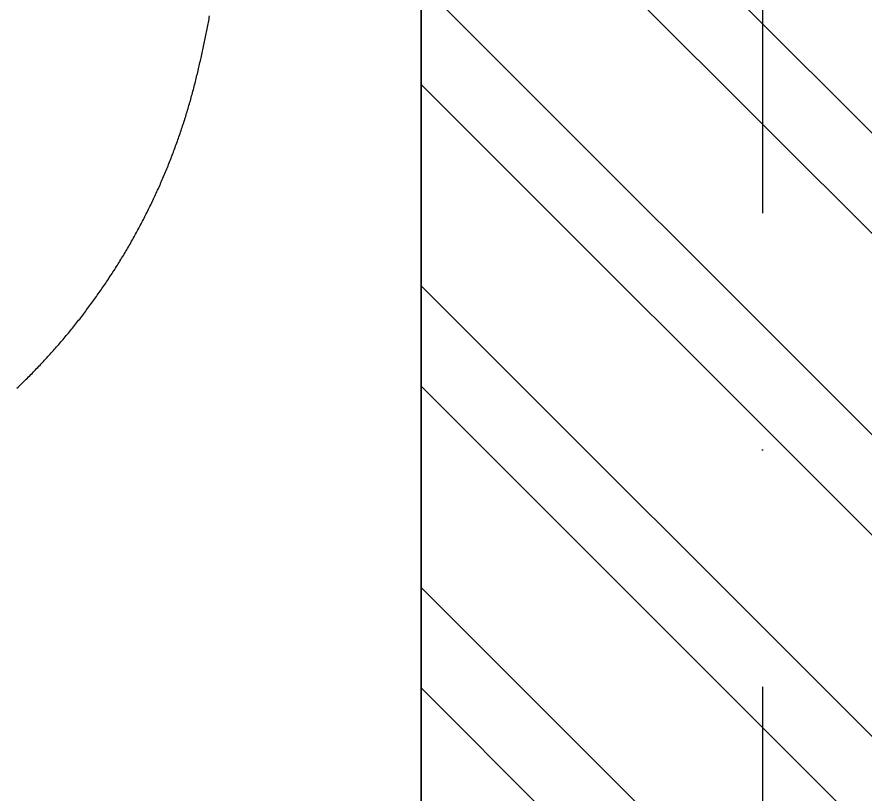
# Model space of a CAD drawing. Extents: x 4511820 to 5180432, y -1526536 to -944957.
# Drawn here: x 5013863.4 to 5014236, y -1423584 to -1423242.5 of the extents above; entities that cross this region are included whole.
import ezdxf

# ---------------------------------------------------------------- set-up
doc = ezdxf.new("R2010")
doc.units = 0
doc.header["$MEASUREMENT"] = 0
doc.linetypes.add('BODKOCIARKOVANA_3', pattern=[5.6, 3, -1.3, 0, -1.3])
for name, color, linetype in [('MÚRY', 1, 'CONTINUOUS'), ('osi', 253, 'CONTINUOUS'), ('Plochy', 41, 'CONTINUOUS'), ('Z-Kúrenie', 101, 'CONTINUOUS'), ('ŠRAFY', 82, 'CONTINUOUS')]:
    doc.layers.add(name, color=color, linetype=linetype)

msp = doc.modelspace()

# ---------------------------------------------------------------- hatches: boundary and pattern name
at = {"layer": 'ŠRAFY'}
h = msp.add_hatch(dxfattribs=at)
h.set_pattern_fill('ANSI32', color=256, scale=250, angle=90)
h.set_pattern_definition([(135, (-10132.71, -87677), (-66.2912607, -66.2912607), []), (135, (-10132.71, -87632.81), (-66.2912607, -66.2912607), [])])
h.paths.add_polyline_path([(5014341, -1424713.048), (5014341, -1426508.048), (5014041, -1426508.048), (5014041, -1425423.048), (5014041, -1425308.048), (5014041, -1424523.048), (5014041, -1424498.048), (5014041, -1424383.048), (5014041, -1421378.048), (5014041, -1418508.048), (5014341, -1418508.048), (5014341, -1421378.048), (5014341, -1421518.048), (5014341, -1422418.048), (5014341, -1422533.048), (5014341, -1422895.446), (5014341, -1423174.843), (5014341, -1423673.048), (5014341, -1423788.048), (5014341, -1424458.048), (5014341, -1424573.048), (5014341, -1424598.048)])

# ---------------------------------------------------------------- linework, layer by layer
at = {"layer": 'MÚRY'}
msp.add_line((5014041, -1421378.048), (5014041, -1424383.048), dxfattribs=at)
at = {"layer": 'osi', "linetype": 'BODKOCIARKOVANA_3', "ltscale": 80}
msp.add_line((5014191, -1396650.857), (5014191, -1434168.048), dxfattribs=at)
at = {"layer": 'Plochy'}
msp.add_lwpolyline([(5014041, -1418508.048), (5007701, -1418508.048), (5007701, -1424383.048), (5014041, -1424383.048)], close=True, dxfattribs=at)
at = {"layer": 'Z-Kúrenie'}
msp.add_polyline3d([(5013863.4, -1423405.738, 0), (5013863.927, -1423405.24, 0), (5013864.446, -1423404.74, 0), (5013864.965, -1423404.239, 0), (5013865.484, -1423403.736, 0), (5013865.994, -1423403.232, 0), (5013866.513, -1423402.726, 0), (5013867.023, -1423402.22, 0), (5013867.542, -1423401.712, 0), (5013868.053, -1423401.203, 0), (5013868.563, -1423400.692, 0), (5013869.065, -1423400.181, 0), (5013869.576, -1423399.667, 0), (5013870.086, -1423399.152, 0), (5013870.588, -1423398.637, 0), (5013871.091, -1423398.12, 0), (5013871.593, -1423397.602, 0), (5013872.095, -1423397.082, 0), (5013872.597, -1423396.561, 0), (5013873.091, -1423396.038, 0), (5013873.584, -1423395.514, 0), (5013874.086, -1423394.99, 0), (5013874.58, -1423394.464, 0), (5013875.066, -1423393.936, 0), (5013875.559, -1423393.408, 0), (5013876.053, -1423392.878, 0), (5013876.538, -1423392.347, 0), (5013877.024, -1423391.815, 0), (5013877.509, -1423391.281, 0), (5013877.995, -1423390.746, 0), (5013878.48, -1423390.21, 0), (5013878.965, -1423389.672, 0), (5013879.442, -1423389.133, 0), (5013879.919, -1423388.594, 0), (5013880.396, -1423388.052, 0), (5013880.873, -1423387.51, 0), (5013881.35, -1423386.967, 0), (5013881.819, -1423386.422, 0), (5013882.296, -1423385.876, 0), (5013882.765, -1423385.328, 0), (5013883.233, -1423384.78, 0), (5013883.702, -1423384.23, 0), (5013884.171, -1423383.68, 0), (5013884.631, -1423383.127, 0), (5013885.091, -1423382.574, 0), (5013885.56, -1423382.019, 0), (5013886.02, -1423381.464, 0), (5013886.48, -1423380.907, 0), (5013886.932, -1423380.349, 0), (5013887.392, -1423379.79, 0), (5013887.844, -1423379.229, 0), (5013888.296, -1423378.668, 0), (5013888.748, -1423378.105, 0), (5013889.2, -1423377.541, 0), (5013889.652, -1423376.976, 0), (5013890.095, -1423376.41, 0), (5013890.539, -1423375.842, 0), (5013890.991, -1423375.274, 0), (5013891.434, -1423374.704, 0), (5013891.87, -1423374.134, 0), (5013892.313, -1423373.561, 0), (5013892.748, -1423372.989, 0), (5013893.192, -1423372.414, 0), (5013893.627, -1423371.839, 0), (5013894.054, -1423371.262, 0), (5013894.489, -1423370.685, 0), (5013894.924, -1423370.106, 0), (5013895.351, -1423369.527, 0), (5013895.778, -1423368.946, 0), (5013896.205, -1423368.364, 0), (5013896.631, -1423367.78, 0), (5013897.058, -1423367.196, 0), (5013897.477, -1423366.611, 0), (5013897.895, -1423366.025, 0), (5013898.313, -1423365.437, 0), (5013898.732, -1423364.849, 0), (5013899.15, -1423364.26, 0), (5013899.569, -1423363.669, 0), (5013899.979, -1423363.077, 0), (5013900.389, -1423362.484, 0), (5013900.799, -1423361.89, 0), (5013901.209, -1423361.295, 0), (5013901.619, -1423360.7, 0), (5013902.021, -1423360.102, 0), (5013902.422, -1423359.505, 0), (5013902.824, -1423358.905, 0), (5013903.226, -1423358.305, 0), (5013903.627, -1423357.704, 0), (5013904.021, -1423357.102, 0), (5013904.422, -1423356.499, 0), (5013904.816, -1423355.894, 0), (5013905.209, -1423355.289, 0), (5013905.602, -1423354.683, 0), (5013905.987, -1423354.076, 0), (5013906.381, -1423353.468, 0), (5013906.766, -1423352.858, 0), (5013907.151, -1423352.248, 0), (5013907.536, -1423351.636, 0), (5013907.912, -1423351.025, 0), (5013908.297, -1423350.411, 0), (5013908.674, -1423349.797, 0), (5013909.05, -1423349.182, 0), (5013909.427, -1423348.566, 0), (5013909.803, -1423347.949, 0), (5013910.172, -1423347.331, 0), (5013910.548, -1423346.712, 0), (5013910.916, -1423346.092, 0), (5013911.285, -1423345.471, 0), (5013911.644, -1423344.849, 0), (5013912.013, -1423344.226, 0), (5013912.373, -1423343.603, 0), (5013912.741, -1423342.978, 0), (5013913.101, -1423342.352, 0), (5013913.452, -1423341.726, 0), (5013913.812, -1423341.098, 0), (5013914.163, -1423340.47, 0), (5013914.523, -1423339.841, 0), (5013914.875, -1423339.21, 0), (5013915.218, -1423338.579, 0), (5013915.569, -1423337.947, 0), (5013915.912, -1423337.315, 0), (5013916.264, -1423336.68, 0), (5013916.607, -1423336.046, 0), (5013916.95, -1423335.41, 0), (5013917.285, -1423334.774, 0), (5013917.628, -1423334.136, 0), (5013917.963, -1423333.498, 0), (5013918.297, -1423332.859, 0), (5013918.632, -1423332.219, 0), (5013918.967, -1423331.579, 0), (5013919.293, -1423330.937, 0), (5013919.62, -1423330.294, 0), (5013919.946, -1423329.651, 0), (5013920.272, -1423329.006, 0), (5013920.599, -1423328.362, 0), (5013920.917, -1423327.716, 0), (5013921.243, -1423327.069, 0), (5013921.561, -1423326.421, 0), (5013921.879, -1423325.773, 0), (5013922.189, -1423325.124, 0), (5013922.507, -1423324.474, 0), (5013922.817, -1423323.823, 0), (5013923.126, -1423323.172, 0), (5013923.436, -1423322.519, 0), (5013923.745, -1423321.866, 0), (5013924.047, -1423321.212, 0), (5013924.356, -1423320.557, 0), (5013924.658, -1423319.901, 0), (5013924.95, -1423319.245, 0), (5013925.252, -1423318.588, 0), (5013925.553, -1423317.93, 0), (5013925.846, -1423317.272, 0), (5013926.139, -1423316.612, 0), (5013926.432, -1423315.952, 0), (5013926.716, -1423315.292, 0), (5013927.009, -1423314.63, 0), (5013927.294, -1423313.968, 0), (5013927.578, -1423313.305, 0), (5013927.863, -1423312.642, 0), (5013928.147, -1423311.977, 0), (5013928.423, -1423311.312, 0), (5013928.7, -1423310.646, 0), (5013928.976, -1423309.979, 0), (5013929.252, -1423309.312, 0), (5013929.528, -1423308.644, 0), (5013929.796, -1423307.975, 0), (5013930.064, -1423307.306, 0), (5013930.331, -1423306.635, 0), (5013930.599, -1423305.965, 0), (5013930.867, -1423305.294, 0), (5013931.126, -1423304.622, 0), (5013931.386, -1423303.949, 0), (5013931.645, -1423303.275, 0), (5013931.905, -1423302.602, 0), (5013932.156, -1423301.927, 0), (5013932.415, -1423301.252, 0), (5013932.666, -1423300.576, 0), (5013932.917, -1423299.899, 0), (5013933.16, -1423299.222, 0), (5013933.411, -1423298.544, 0), (5013933.654, -1423297.865, 0), (5013933.896, -1423297.186, 0), (5013934.139, -1423296.507, 0), (5013934.382, -1423295.827, 0), (5013934.616, -1423295.145, 0), (5013934.85, -1423294.463, 0), (5013935.085, -1423293.781, 0), (5013935.319, -1423293.098, 0), (5013935.553, -1423292.416, 0), (5013935.779, -1423291.731, 0), (5013936.005, -1423291.046, 0), (5013936.231, -1423290.362, 0), (5013936.457, -1423289.676, 0), (5013936.683, -1423288.99, 0), (5013936.901, -1423288.302, 0), (5013937.118, -1423287.615, 0), (5013937.336, -1423286.927, 0), (5013937.554, -1423286.239, 0), (5013937.763, -1423285.549, 0), (5013937.972, -1423284.86, 0), (5013938.181, -1423284.169, 0), (5013938.39, -1423283.479, 0), (5013938.6, -1423282.788, 0), (5013938.8, -1423282.095, 0), (5013939.01, -1423281.403, 0), (5013939.21, -1423280.71, 0), (5013939.403, -1423280.017, 0), (5013939.604, -1423279.323, 0), (5013939.796, -1423278.628, 0), (5013939.989, -1423277.934, 0), (5013940.181, -1423277.238, 0), (5013940.374, -1423276.542, 0), (5013940.558, -1423275.846, 0), (5013940.75, -1423275.15, 0), (5013940.934, -1423274.452, 0), (5013941.119, -1423273.755, 0), (5013941.294, -1423273.056, 0), (5013941.478, -1423272.357, 0), (5013941.654, -1423271.658, 0), (5013941.83, -1423270.959, 0), (5013942.006, -1423270.259, 0), (5013942.181, -1423269.559, 0), (5013942.349, -1423268.859, 0), (5013942.524, -1423268.158, 0), (5013942.692, -1423267.456, 0), (5013942.859, -1423266.755, 0), (5013943.027, -1423266.054, 0), (5013943.194, -1423265.352, 0), (5013943.361, -1423264.649, 0), (5013943.52, -1423263.947, 0), (5013943.688, -1423263.244, 0), (5013943.847, -1423262.541, 0), (5013944.006, -1423261.837, 0), (5013944.165, -1423261.134, 0), (5013944.324, -1423260.43, 0), (5013944.483, -1423259.726, 0), (5013944.642, -1423259.022, 0), (5013944.792, -1423258.318, 0), (5013944.951, -1423257.613, 0), (5013945.102, -1423256.908, 0), (5013945.253, -1423256.203, 0), (5013945.403, -1423255.498, 0), (5013945.554, -1423254.792, 0), (5013945.704, -1423254.086, 0), (5013945.855, -1423253.38, 0), (5013945.997, -1423252.674, 0), (5013946.148, -1423251.968, 0), (5013946.29, -1423251.261, 0), (5013946.433, -1423250.554, 0), (5013946.575, -1423249.847, 0), (5013946.717, -1423249.14, 0), (5013946.859, -1423248.432, 0), (5013946.993, -1423247.724, 0), (5013947.136, -1423247.016, 0), (5013947.269, -1423246.308, 0), (5013947.403, -1423245.6, 0), (5013947.537, -1423244.891, 0), (5013947.671, -1423244.182, 0), (5013947.805, -1423243.473, 0), (5013947.939, -1423242.764, 0), (5013948.064, -1423242.054, 0)], dxfattribs=at)

doc.saveas('drawing.dxf')
